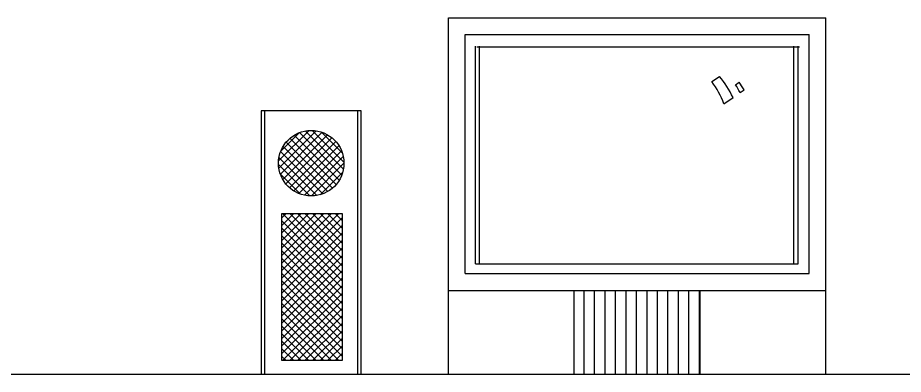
# Model space of a CAD drawing. Header units: millimetres. Extents: x 4513 to 24862, y 3359 to 11488.
# Drawn here: x 9544 to 11655, y 8380 to 9230 of the extents above; entities that cross this region are included whole.
import ezdxf

# ---------------------------------------------------------------- set-up
doc = ezdxf.new("R2010")
doc.units = ezdxf.units.MM
doc.layers.add('dwgmodels.com', color=169, linetype='Continuous')

msp = doc.modelspace()

# ---------------------------------------------------------------- hatches: boundary and pattern name
h = msp.add_hatch()
h.set_pattern_fill('ANSI37', color=256, scale=4, style=0)
h.set_pattern_definition([(135, (10143.163, 7645.218), (8.98026, 8.98026), []), (45, (10143.163, 7645.218), (8.98026, -8.98026), [])])
edge = h.paths.add_edge_path()
edge.add_arc((10243.3, 8883.5), 78.1, 0, 360)
h.paths.add_polyline_path([(10317.6, 8762.5), (10172.8, 8762.5), (10172.8, 8413.8), (10317.6, 8413.8)])
h = msp.add_hatch()
h.set_pattern_fill('LINE', color=256, scale=200, angle=90, style=0)
h.set_pattern_definition([(90, (18093.88, 25013.733), (-25, 2e-15), [])])
h.paths.add_polyline_path([(10870.5, 8580.2), (10870.5, 8380.2), (11170.5, 8380.2), (11170.5, 8580.2)])

# ---------------------------------------------------------------- linework, layer by layer
for p, q in [((10570.5, 8380.2), (10570.5, 9230.2)), ((10570.5, 9230.2), (11470.5, 9230.2)), ((11470.5, 8380.2), (11470.5, 9230.2)), ((10610.5, 8620.2), (10610.5, 9190.2)), ((10610.5, 9190.2), (11430.5, 9190.2)), ((11430.5, 8620.2), (11430.5, 9190.2)), ((10634.9, 8643.7), (10634.9, 9162.4)), ((10638.4, 9160.7), (11407.8, 9160.7)), ((10644.9, 8643.7), (10644.9, 9162.4)), ((11394.3, 8643.7), (11394.3, 9162.4)), ((11404.3, 8643.7), (11404.3, 9162.4)), ((11198.2, 9078.1), (11216.6, 9090.1)), ((11254.8, 9070.3), (11263.4, 9076.4)), ((11265.7, 9052.2), (11275.2, 9058.4)), ((11227.2, 9025), (11249, 9039.7)), ((10354.8, 8380.2), (10354.8, 8931.5)), ((10634.9, 8643.7), (11404.3, 8643.7)), ((10610.5, 8620.2), (11430.5, 8620.2)), ((10570.5, 8580.2), (11470.5, 8580.2)), ((10870.5, 8380.2), (10870.5, 8580.2)), ((11170.5, 8380.2), (11170.5, 8580.2)), ((10570.5, 8380.2), (11470.5, 8380.2))]:
    msp.add_line(p, q)
for points in [[(10354.8, 9008.4), (10124, 9008.4), (10124, 8380.2), (10354.8, 8380.2)], [(10362.6, 9008.4), (10131.9, 9008.4), (10131.9, 8380.2), (10362.6, 8380.2)], [(10317.6, 8762.5), (10172.8, 8762.5), (10172.8, 8413.8), (10317.6, 8413.8)]]:
    msp.add_lwpolyline(points, close=True)
msp.add_circle((10243.3, 8883.5), 78.1)
for centre, start, end in [((11049.5, 8947.1), 24.9121, 40.5544), ((11021.5, 8947.1), 20.7343, 36.56), ((11072.5, 8947.1), 28.5503, 34.0523), ((11085.5, 8947.1), 30.4039, 36.0098)]:
    msp.add_arc(centre, 220, start, end)
at = {"layer": 'dwgmodels.com'}
msp.add_line((4513, 8380.2), (24839.2, 8380.2), dxfattribs=at)

doc.saveas('drawing.dxf')
